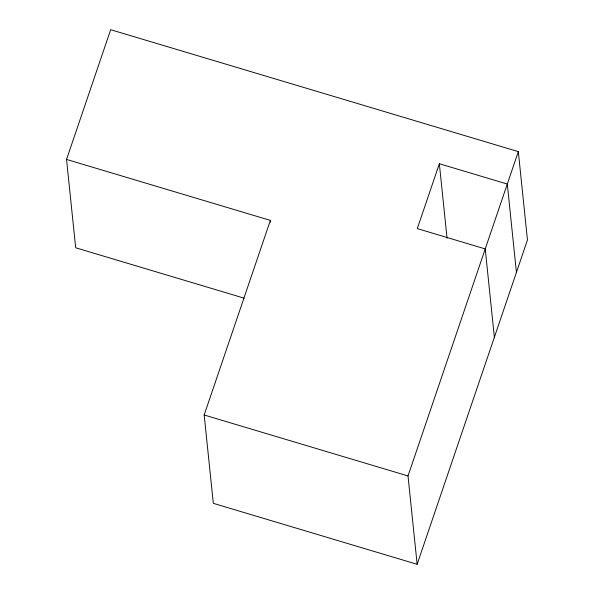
<?xml version="1.0" encoding="UTF-8"?>
<svg xmlns="http://www.w3.org/2000/svg" width="594" height="594" viewBox="0 0 594 594"><rect width="100%" height="100%" fill="white"/><g stroke="black" fill="none" stroke-linecap="round" stroke-linejoin="round"><path stroke-width="0.89" d="M66.543 159.43L110.67 29.7L518.324 151.626L527.457 239.976L417.144 564.3L213.313 503.333L204.18 414.991L270.374 220.396L66.543 159.43L75.676 247.78L244.052 298.136M516.424 272.408L507.298 184.058L439.352 163.736L417.292 228.601L485.231 248.923L494.364 337.273M417.144 564.3L408.011 475.95L518.324 151.626M204.18 414.991L408.011 475.95M439.352 163.736L447.059 238.283M270.374 220.396L270.56 222.238"/></g></svg>
